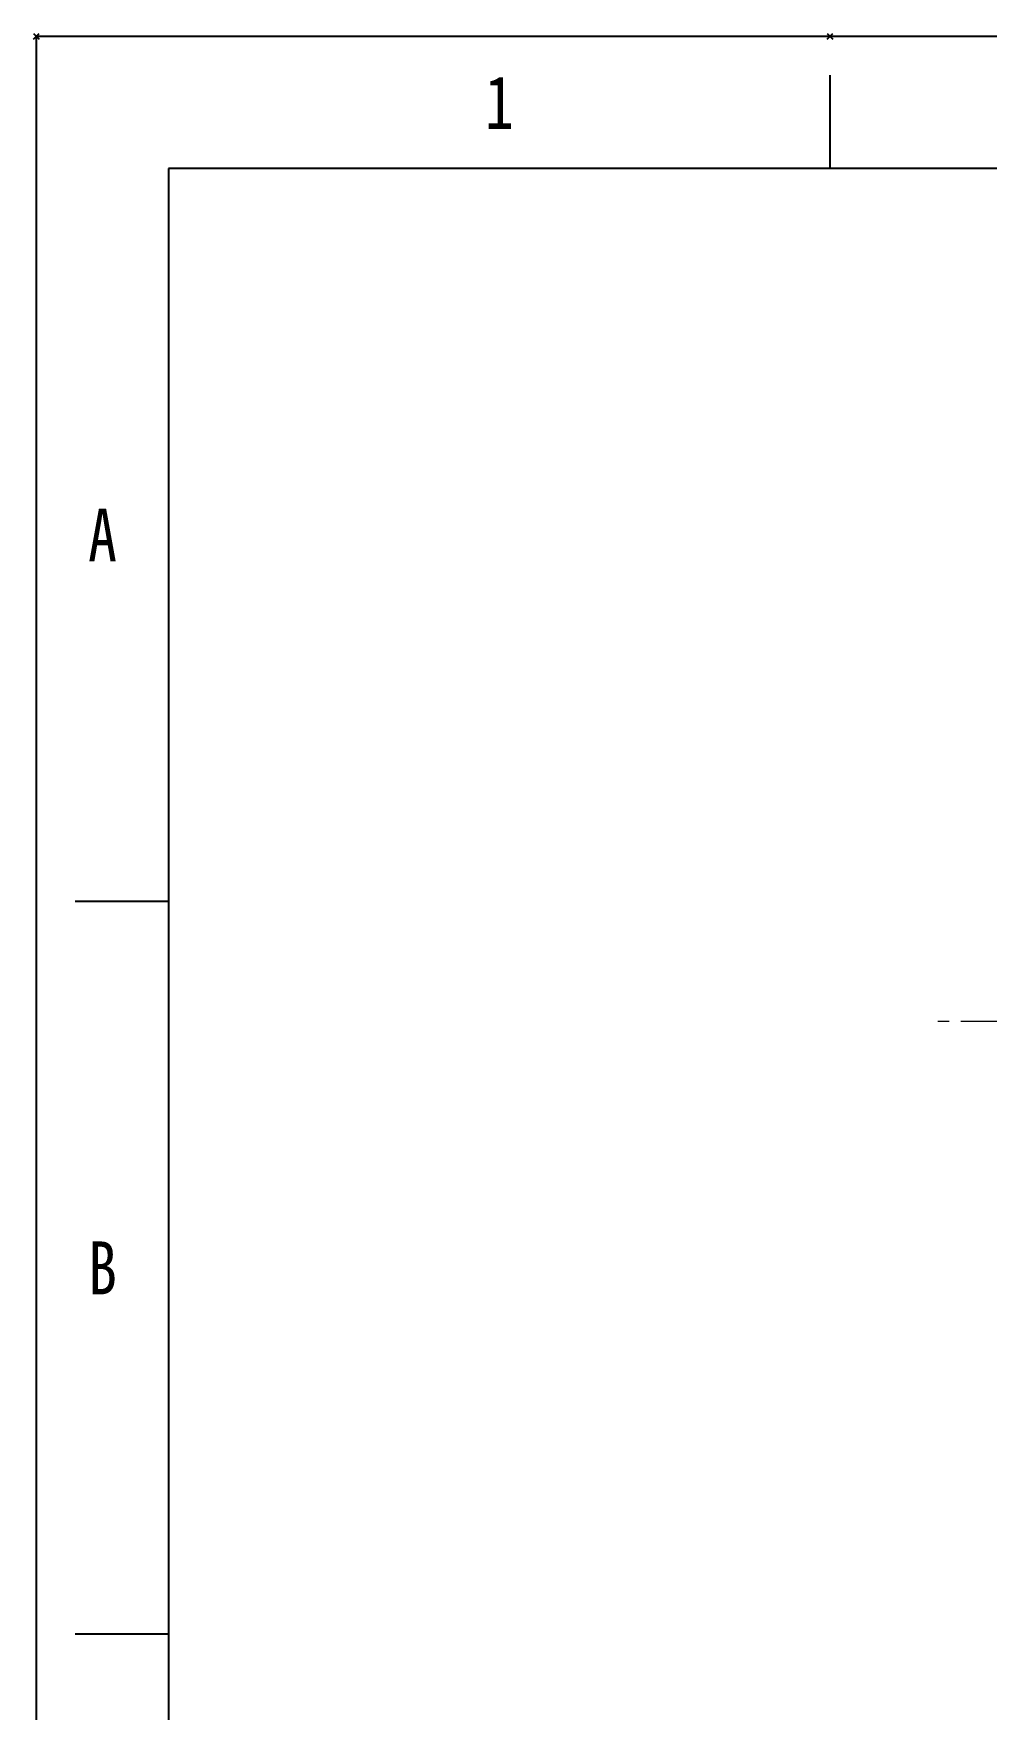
# Model space of a CAD drawing. Header units: millimetres. Extents: x 1241 to 1836, y -3 to 418.
# Drawn here: x 1241.4 to 1343.3, y 238.5 to 417.7 of the extents above; entities that cross this region are included whole.
import ezdxf

# ---------------------------------------------------------------- set-up
doc = ezdxf.new("R2010")
doc.units = ezdxf.units.MM
doc.header["$LTSCALE"] = 32.67
doc.header["$PDMODE"] = 3
doc.header["$PDSIZE"] = 0.3
doc.linetypes.add('CENTER', pattern=[0.6, 0.375, -0.075, 0.075, -0.075])
doc.layers.get('0').update_dxf_attribs({"linetype": 'CONTINUOUS'})
doc.layers.add('1', color=7, linetype='CONTINUOUS')
doc.layers.add('\\M+5D6D0\\M+5D0C4\\M+5CFDF', color=1, linetype='CENTER', lineweight=18)
doc.styles.get("Standard").update_dxf_attribs({"font": 'txt', "width": 0.8})

msp = doc.modelspace()

# ---------------------------------------------------------------- linework, layer by layer
for p, q in [((1326.53, 403.22), (1326.53, 413.22)), ((1821.48, 403.22), (1255.83, 403.22)), ((1255.83, 403.22), (1255.83, 11.5)), ((1255.83, 324.87), (1245.83, 324.87)), ((1255.83, 246.53), (1245.83, 246.53))]:
    msp.add_line(p, q)
msp.add_lwpolyline([(1241.69, 417.36), (1835.62, 417.36), (1835.62, -2.64), (1241.69, -2.64)], close=True)
msp.add_point((1326.53, 417.36))
at = {"layer": '1'}
msp.add_point((1241.69, 417.36), dxfattribs=at)
at = {"layer": '\\M+5D6D0\\M+5D0C4\\M+5CFDF', "ltscale": 0.5}
msp.add_line((1513.25, 312.05), (1337.58, 312.05), dxfattribs=at)

# ---------------------------------------------------------------- texts
at = {"char_height": 5.66, "attachment_point": 5}
for s, width, insert in [('1', 50, (1291.18, 410.29)), ('A', 10, (1248.76, 364.05)), ('B', 10, (1248.76, 285.7))]:
    msp.add_mtext_dynamic_manual_height_columns(s, width=width, gutter_width=12.5, heights=[0], dxfattribs=dict(at, insert=insert))

doc.saveas('drawing.dxf')
